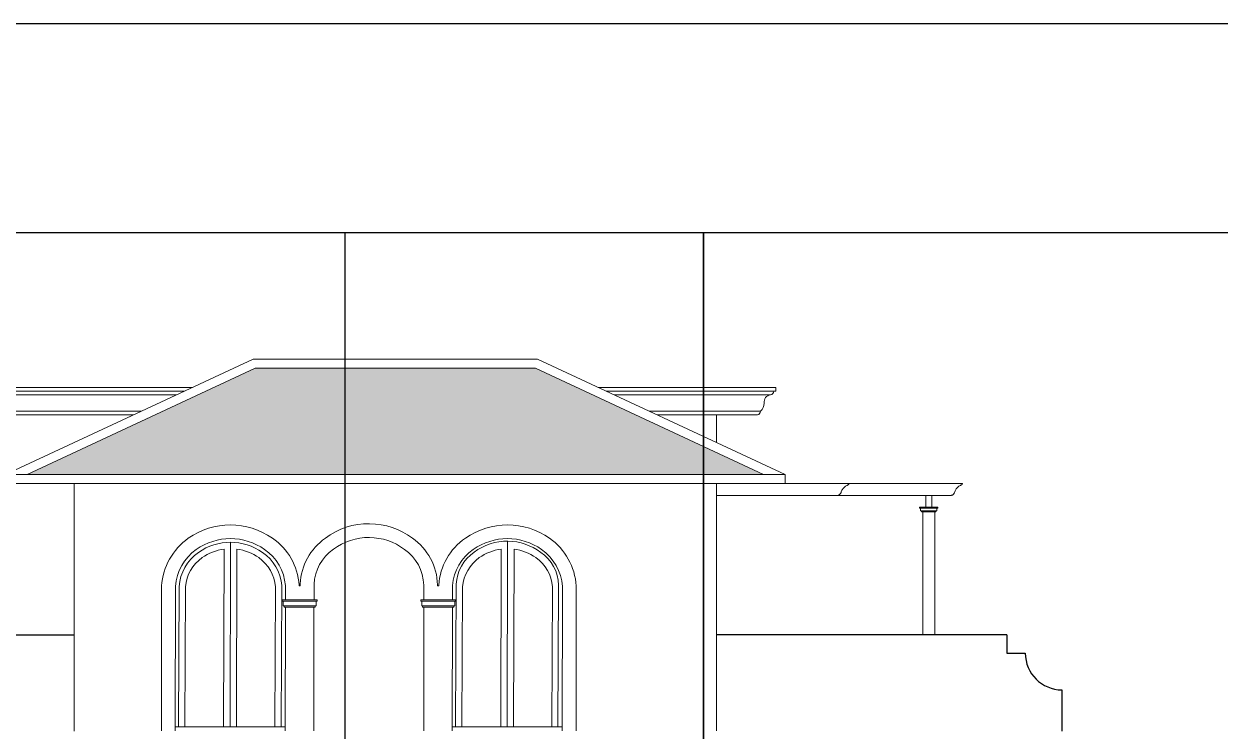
# Model space of a CAD drawing. Header units: millimetres. Extents: x -127141 to 682685, y -1234500 to 49778.
# Drawn here: x 478287 to 491328, y -180441 to -172725 of the extents above; entities that cross this region are included whole.
import ezdxf

# ---------------------------------------------------------------- set-up
doc = ezdxf.new("R2010")
doc.units = ezdxf.units.MM
doc.header["$MEASUREMENT"] = 0
doc.linetypes.add('HIDDEN', pattern=[0.75, 0.5, -0.25])
for name, color, linetype, lineweight in [('-DOOR', 137, 'Continuous', 9), ('-HATCH', 8, 'Continuous', 5), ('-LINE1', 7, 'Continuous', 18)]:
    doc.layers.add(name, color=color, linetype=linetype, lineweight=lineweight)
doc.layers.add('13. NET HATCH', color=251, linetype='Continuous')
doc.layers.add('duong dong', color=6, linetype='HIDDEN', plot=False)
doc.layers.add('LUOI GIONG', color=160, linetype='Continuous', plot=False)

# ---------------------------------------------------------------- blocks, each defined once
blk = doc.blocks.new('kt1a')
at = {"layer": 'Defpoints', "color": 2}
blk.add_lwpolyline([(0, -22275), (31500, -22275), (31500, 0), (0, 0)], close=True, dxfattribs=at)

msp = doc.modelspace()

# ---------------------------------------------------------------- hatches: boundary and pattern name
at = {"layer": '13. NET HATCH'}
h = msp.add_hatch(dxfattribs=at)
h.set_pattern_fill('MAIGO-12', color=256, scale=300)
h.set_pattern_definition([(0, (158577.73, 179676.16), (75, 150), [120, -30, 120, -30]), (90, (158562.73, 179691.16), (-75, 150), [135, -165]), (45, (158547.73, 179676.16), (75, 150), [21.213203, -403.050865]), (135, (158577.73, 179676.16), (-75, 150), [21.213203, -403.050865])])
h.paths.add_polyline_path([(486349.5, -177641.2), (483863.9, -176482.1), (480808.3, -176482.1), (478322.7, -177641.2)])

# ---------------------------------------------------------------- linework, layer by layer
at = {"layer": '-DOOR', "lineweight": 9}
for p, q in [((480538.3, -178381.3), (480533.9, -180392.9)), ((483559.8, -178369.3), (483555.4, -180392.9)), ((479934.8, -180392.9), (481135.3, -180392.9)), ((482955, -180392.9), (484156.4, -180392.9))]:
    msp.add_line(p, q, dxfattribs=at)
for points in [[(479971.3, -180392.9), (479978.1, -178864.1, -0.2215518), (480188.5, -178491.5, -0.3163775), (480887.9, -178492.4, -0.2273356), (481096.9, -178853.9), (481090.4, -180392.9)], [(482993.1, -180392.9), (482999.5, -178839.6, -0.2362704), (483195.3, -178489.7, -0.171967), (483563, -178369.4, -0.1622245), (483921.3, -178490.7, -0.2413432), (484115.8, -178848.3), (484109.3, -180392.9)], [(480041.2, -180392.9), (480048.1, -178866.9, -0.2197855), (480228.9, -178548.7, -0.1210696), (480468.3, -178455.8), (480463.7, -180392.9)], [(481022.1, -180392.9), (481028.6, -178866.9, 0.2197855), (480847.7, -178548.7, 0.1210696), (480608.3, -178455.8), (480603.7, -180392.9)], [(483062.7, -180392.9), (483069.5, -178866.9, -0.2197855), (483250.4, -178548.7, -0.1210696), (483489.8, -178455.8), (483485.2, -180392.9)], [(484043.6, -180392.9), (484050.1, -178866.9, 0.2197855), (483869.2, -178548.7, 0.1210696), (483629.8, -178455.8), (483625.2, -180392.9)]]:
    msp.add_lwpolyline(points, format="xyb", dxfattribs=at)
at = {"layer": '-HATCH'}
for p, q in [((480808.3, -176482.1), (478322.7, -177641.2)), ((483863.9, -176482.1), (480808.3, -176482.1)), ((483863.9, -176482.1), (486349.5, -177641.2)), ((475356.4, -176731.1), (480037.6, -176731.2)), ((486486.1, -176731.1), (484634.6, -176731.2)), ((479565.8, -176951.2), (475526.4, -176951.1)), ((485106.4, -176951.2), (486316.1, -176951.1)), ((486996.9, -177741.2), (488518.1, -177741.2)), ((488512.5, -177752.4), (488511.2, -177753.4)), ((488513.7, -177751.2), (488512.5, -177752.4)), ((488514.7, -177750), (488513.7, -177751.2)), ((488515.6, -177748.7), (488514.7, -177750)), ((488516.4, -177747.3), (488515.6, -177748.7)), ((488517.1, -177745.8), (488516.4, -177747.3)), ((488517.6, -177744.3), (488517.1, -177745.8)), ((488517.9, -177742.7), (488517.6, -177744.3)), ((488518.1, -177741.2), (488517.9, -177742.7)), ((488185.3, -177869.2), (485836.1, -177869.2)), ((488185.3, -177869.2), (488118.7, -177869.2)), ((488118.7, -177997.2), (488118.7, -177869.2)), ((488389.9, -177869.2), (488185.3, -177869.2)), ((488185.3, -177997.2), (488185.3, -177869.2)), ((488394.8, -177868.9), (488389.9, -177869.2)), ((488399.7, -177868.2), (488394.8, -177868.9)), ((488404.4, -177866.9), (488399.7, -177868.2)), ((488408.9, -177865.2), (488404.4, -177866.9)), ((488413.2, -177863), (488408.9, -177865.2)), ((488417.2, -177860.4), (488413.2, -177863)), ((488420.8, -177857.4), (488417.2, -177860.4)), ((488424, -177854.1), (488420.8, -177857.4)), ((488426.8, -177850.5), (488424, -177854.1)), ((488429.1, -177846.5), (488426.8, -177850.5)), ((488430.9, -177842.4), (488429.1, -177846.5)), ((488432.2, -177838.2), (488430.9, -177842.4)), ((488434.6, -177829.2), (488432.2, -177838.2)), ((488437.9, -177820.5), (488434.6, -177829.2)), ((488441.9, -177812), (488437.9, -177820.5)), ((488446.6, -177803.9), (488441.9, -177812)), ((488452.1, -177796.1), (488446.6, -177803.9)), ((488458.2, -177788.8), (488452.1, -177796.1)), ((488465, -177781.9), (488458.2, -177788.8)), ((488472.3, -177775.5), (488465, -177781.9)), ((488480.2, -177769.7), (488472.3, -177775.5)), ((488488.6, -177764.4), (488480.2, -177769.7)), ((488497.5, -177759.8), (488488.6, -177764.4)), ((488506.7, -177755.9), (488497.5, -177759.8)), ((488508.3, -177755.2), (488506.7, -177755.9)), ((488509.8, -177754.4), (488508.3, -177755.2)), ((488511.2, -177753.4), (488509.8, -177754.4)), ((488052.1, -177997.2), (488052.1, -178007.2)), ((488118.7, -177997.2), (488052.1, -177997.2)), ((488052.1, -178007.2), (488063.2, -178007.2)), ((488063.2, -178007.2), (488063.2, -178037.2)), ((488063.2, -178007.2), (488240.7, -178007.2)), ((488185.3, -177997.2), (488118.7, -177997.2)), ((488185.3, -177997.2), (488251.8, -177997.2)), ((488240.7, -178007.2), (488251.8, -178007.2)), ((488240.7, -178007.2), (488240.7, -178037.2)), ((488251.8, -177997.2), (488251.8, -178007.2)), ((488063.2, -178037.2), (488074.3, -178037.2)), ((488074.3, -178037.2), (488074.3, -178047.2)), ((488074.3, -178037.2), (488229.6, -178037.2)), ((488074.3, -178047.2), (488085.4, -178047.2)), ((488085.4, -178047.2), (488218.6, -178047.2)), ((488085.4, -179391.3), (488085.4, -178047.2)), ((488218.6, -178047.2), (488229.6, -178047.2)), ((488218.6, -179391.3), (488218.6, -178047.2)), ((488229.6, -178037.2), (488240.7, -178037.2)), ((488229.6, -178037.2), (488229.6, -178047.2)), ((481473.3, -179023), (481113, -179023)), ((482983.5, -179023), (482623.2, -179023)), ((481123, -179073), (481463.2, -179073)), ((482633.3, -179073), (482973.4, -179073))]:
    msp.add_line(p, q, dxfattribs=at)
for points in [[(475417.3, -176771.1), (479951.8, -176771.2)], [(486425.2, -176771.1), (484720.4, -176771.2)]]:
    msp.add_lwpolyline(points, dxfattribs=at)
msp.add_lwpolyline([(485836.1, -177741.2), (487281.2, -177741.2), (487281.1, -177742.7), (487280.7, -177744.3), (487280.2, -177745.8), (487279.6, -177747.2), (487278.8, -177748.7), (487277.9, -177750), (487276.8, -177751.2), (487275.6, -177752.4), (487274.3, -177753.4), (487272.9, -177754.4), (487271.4, -177755.2), (487269.9, -177755.9), (487260.6, -177759.8), (487251.8, -177764.4), (487243.4, -177769.7), (487235.5, -177775.5), (487228.1, -177781.9), (487221.4, -177788.8), (487215.2, -177796.1), (487209.8, -177803.9), (487205, -177812), (487201, -177820.5), (487197.8, -177829.2), (487195.3, -177838.1), (487194, -177842.4), (487192.2, -177846.5), (487189.9, -177850.5), (487187.2, -177854.1), (487183.9, -177857.4), (487180.3, -177860.4), (487176.3, -177863), (487172.1, -177865.2), (487167.5, -177866.9), (487162.8, -177868.2), (487158, -177868.9), (487153.1, -177869.2), (485836.1, -177869.2)], close=True, dxfattribs=at)
at = {"layer": '-LINE1', "lineweight": 20}
for p, q in [((480786.1, -176382.1), (478086.1, -177641.2)), ((483886.1, -176382.1), (480786.1, -176382.1)), ((483886.1, -176382.1), (486586.1, -177641.2)), ((480123.4, -176691.2), (475356.4, -176691.1)), ((484548.8, -176691.2), (486486.1, -176691.1)), ((486486.1, -176691.1), (486486.1, -176731.1)), ((486486.1, -176731.1), (486461.1, -176731.1)), ((479480, -176991.2), (475556.4, -176991.1)), ((485192.2, -176991.2), (486286.1, -176991.1)), ((485836.1, -177291.4), (485836.1, -176991.2)), ((478836.1, -180441.2), (478836.1, -177741.2)), ((485836.1, -180437.7), (485836.1, -177741.2)), ((479785.7, -180439.2), (479788.1, -178857.3)), ((479935.7, -180439.2), (479938.1, -178862.6)), ((481136.9, -178852.4), (481136.9, -179008)), ((481286.9, -178847.1), (481286.9, -178858)), ((481286.9, -178858), (481299.3, -178858)), ((481299.3, -178858), (481299.3, -178835.7)), ((481449.3, -179008), (481449.3, -178838.7)), ((482645.6, -178847.8), (482645.6, -179008)), ((482795.6, -178846.2), (482795.6, -178858)), ((482795.6, -178858), (482809.5, -178858)), ((482809.5, -178858), (482809.5, -178847.1)), ((482959.5, -179008), (482959.5, -178852.4)), ((484158.4, -178862.6), (484156.4, -180439.2)), ((484308.4, -178857.3), (484306.4, -180439.2)), ((481136.9, -179008), (481449.3, -179008)), ((482645.6, -179008), (482959.5, -179008)), ((481138.1, -179088), (481135.9, -180439.2)), ((481448.1, -179088), (481445.9, -180439.2)), ((482648.3, -179088), (482646.1, -180439.2)), ((482958.3, -179088), (482956.1, -180439.2))]:
    msp.add_line(p, q, dxfattribs=at)
for points in [[(478086.1, -177641.2), (486586.1, -177641.2), (486586.1, -177741.2), (478086.1, -177741.2)], [(481102.9, -179008), (481102.9, -179023), (481113, -179023), (481113, -179073), (481123, -179073), (481123, -179088), (481463.2, -179088), (481463.2, -179073), (481473.3, -179073), (481473.3, -179023), (481483.3, -179023), (481483.3, -179008), (481102.9, -179008)], [(482645.6, -179008), (482613.1, -179008)]]:
    msp.add_lwpolyline(points, dxfattribs=at)
msp.add_lwpolyline([(482613.1, -179008), (482613.1, -179023), (482623.2, -179023), (482623.2, -179073), (482633.3, -179073), (482633.3, -179088), (482973.4, -179088), (482973.4, -179073), (482983.5, -179073), (482983.5, -179023), (482993.6, -179023), (482993.6, -179008)], close=True, dxfattribs=at)
for centre, radius, start, end in [((486439.5, -176853), 83.1, 99.85448, 185.77524), ((486422, -176732.2), 39.1, 274.75407, 1.47609), ((486273.8, -176950.7), 42.3, 286.88224, 359.37796), ((486253.8, -176868.9), 103.2, 307.114, 4.14), ((480537.6, -178989.4), 798, 54.91652, 125.10422), ((482038.7, -178948.3), 769.1, 88.74412, 127.21797), ((482049.8, -178967.6), 788.3, 53.19281, 89.58339), ((483558.9, -178989.4), 798, 54.89578, 125.08348), ((480483, -178903.6), 696.5, 125.48845, 176.18612), ((480537.6, -178989.4), 648, 54.84434, 125.05937), ((480615.5, -178891.1), 672.9, 3.74591, 55.53336), ((481936.8, -178860.3), 638, 124.70872, 177.78766), ((482038.7, -178948.3), 619.1, 88.6426, 127.5259), ((482049.8, -178967.6), 638.3, 52.947, 89.68215), ((482159.5, -178859.3), 636.2, 1.18172, 55.25462), ((483481, -178891.1), 672.9, 124.46664, 176.25409), ((483558.9, -178989.4), 648, 54.94063, 125.15566), ((483613.4, -178903.6), 696.5, 3.81388, 54.51155), ((480483, -178903.6), 546.5, 125.54073, 175.69506), ((480615.5, -178891.1), 522.9, 4.24955, 55.62086), ((481936.8, -178860.3), 488, 124.32789, 177.47033), ((482159.5, -178859.3), 486.2, 1.35176, 55.5681), ((483481, -178891.1), 522.9, 124.37914, 175.75045), ((483613.4, -178903.6), 546.5, 4.30494, 54.45927)]:
    msp.add_arc(centre, radius, start, end, dxfattribs=at)
for p, q in [((476186.1, -179391.3), (478836.1, -179391.3)), ((489004.3, -179391.3), (485836.1, -179391.3)), ((489004.3, -179391.3), (489004.3, -179591.3)), ((489004.3, -179591.3), (489204.3, -179591.3)), ((489604.3, -179991.2), (489604.3, -180441.2))]:
    msp.add_line(p, q)
msp.add_arc((489604.3, -179591.3), 400, 180, 270)
at = {"layer": 'Defpoints'}
msp.add_lwpolyline([(467197.5, -195000), (498697.5, -195000), (498697.5, -172725), (467197.5, -172725)], close=True, dxfattribs=at)
at = {"layer": 'duong dong', "ltscale": 10}
msp.add_line((481786.7, -174996.1), (481786.7, -193521.2), dxfattribs=at)
at = {"layer": 'LUOI GIONG'}
for points in [[(435697.5, -175000), (485697.5, -175000), (485697.5, -200000), (435697.5, -200000)], [(485697.5, -175000), (535697.5, -175000), (535697.5, -200000), (485697.5, -200000)]]:
    msp.add_lwpolyline(points, close=True, dxfattribs=at)

# ---------------------------------------------------------------- block references
at = {"layer": '-LINE1'}
msp.add_blockref('kt1a', (467197.5, -172725), dxfattribs=at)

doc.saveas('drawing.dxf')
